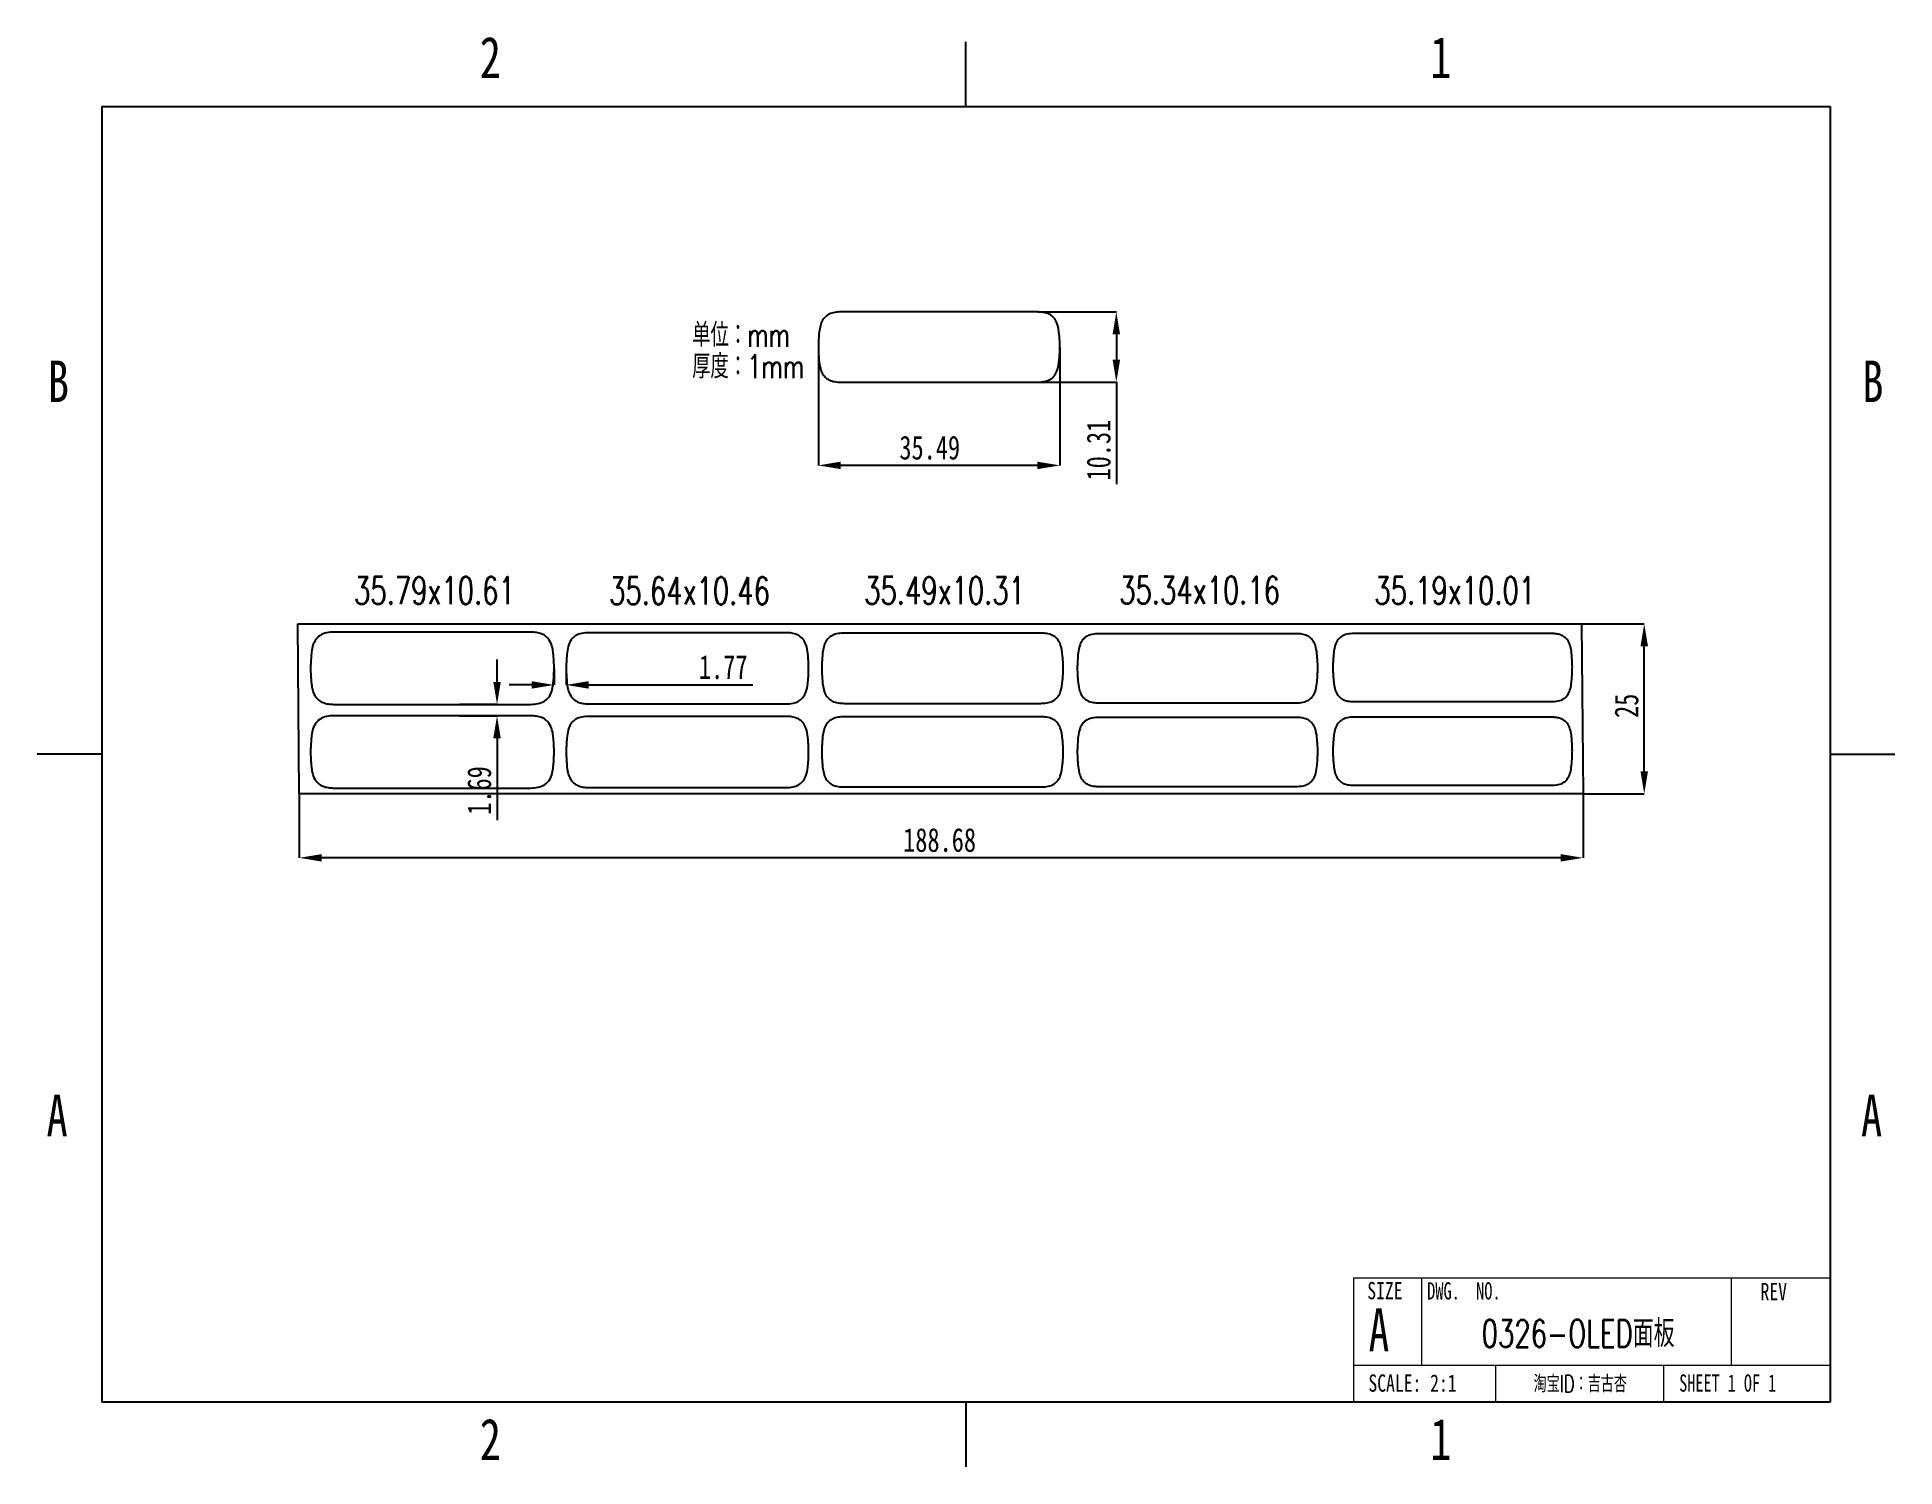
# Model space of a CAD drawing. Header units: millimetres. Extents: x 3 to 276, y 3 to 213.
import ezdxf

# ---------------------------------------------------------------- set-up
doc = ezdxf.new("R2010")
doc.units = ezdxf.units.MM
doc.header["$PDSIZE"] = -1
doc.layers.add('外形', color=130, linetype='Continuous')
doc.layers.add('注释', color=50, linetype='Continuous')
doc.styles.add('SLDTEXTSTYLE0', font='TXT', dxfattribs={"width": 0.7, "bigfont": 'bigfont'})
doc.styles.add('SLDTEXTSTYLE1', font='TXT', dxfattribs={"width": 0.75})
doc.styles.add('SLDTEXTSTYLE2', font='TXT', dxfattribs={"width": 0.694444})
doc.styles.add('SLDTEXTSTYLE3', font='TXT', dxfattribs={"width": 0.7})
doc.styles.add('SLDTEXTSTYLE4', font='TXT', dxfattribs={"width": 0.6875})
doc.dimstyles.new('SLDDIMSTYLE0', dxfattribs={"dimtxt": 3.5, "dimasz": 3.302, "dimexe": 0, "dimexo": 0.0625, "dimgap": 0.875, "dimtad": 1, "dimrnd": 1e-09, "dimzin": 12, "dimdsep": 46, "dimtxsty": 'SLDTEXTSTYLE1', "dimsah": 1, "dimcen": 0.09, "dimadec": 0, "dimazin": 3, "dimtfac": 1, "dimtofl": 0, "dimtmove": 0, "dimatfit": 3, "dimfxl": 0, "dimfrac": 2, "dimtolj": 1, "dimtzin": 12, "dimarcsym": 0})

# ---------------------------------------------------------------- blocks, each defined once
blk = doc.blocks.new('SW_NOTE_0')
at = {"color": 0, "linetype": 'Continuous', "lineweight": 0, "char_height": 3.5, "attachment_point": 1, "style": 'SLDTEXTSTYLE0'}
for s, insert in [('单\\M+188CA\\M+18146mm', (0, 4.51)), ('\\M+18CFA\\M+19378\\M+181461mm', (0, -0.12))]:
    blk.add_mtext(s, dxfattribs=dict(at, insert=insert))
blk = doc.blocks.new('_D')
at = {"layer": 'Defpoints', "color": 0, "linetype": 'Continuous', "transparency": 16777216}
for p in [(150.2, 172.99), (161.8, 172.99), (150.2, 162.68)]:
    blk.add_point(p, dxfattribs=at)
at = {"layer": '注释', "color": 0, "linetype": 'Continuous', "lineweight": -2, "transparency": 16777216}
for p, q in [((150.26, 172.99), (161.8, 172.99)), ((161.8, 169.69), (161.8, 165.98)), ((150.26, 162.68), (161.8, 162.68)), ((161.8, 162.68), (161.8, 147.65))]:
    blk.add_line(p, q, dxfattribs=at)
at = {"layer": '注释', "color": 0, "linetype": 'Continuous', "transparency": 16777216}
for points in [[(161.25, 169.69), (162.35, 169.69), (161.8, 172.99)], [(161.25, 165.98), (162.35, 165.98), (161.8, 162.68)]]:
    blk.add_solid(points, dxfattribs=at)
at = {"layer": '注释', "color": 0, "linetype": 'Continuous', "lineweight": 18, "transparency": 16777216, "insert": (157.43, 152.68), "char_height": 3.5, "attachment_point": 2, "rotation": 90, "style": 'SLDTEXTSTYLE1'}
blk.add_mtext('\\A1;10.31', dxfattribs=at)
blk = doc.blocks.new('_D_1')
at = {"layer": 'Defpoints', "color": 0, "linetype": 'Continuous', "transparency": 16777216}
for p in [(118, 167.84), (153.49, 167.84), (118, 150.43)]:
    blk.add_point(p, dxfattribs=at)
at = {"layer": '注释', "color": 0, "linetype": 'Continuous', "lineweight": -2, "transparency": 16777216}
for p, q in [((118, 167.77), (118, 150.43)), ((153.49, 167.77), (153.49, 150.43)), ((150.19, 150.43), (121.3, 150.43))]:
    blk.add_line(p, q, dxfattribs=at)
at = {"layer": '注释', "color": 0, "linetype": 'Continuous', "transparency": 16777216}
for points in [[(121.3, 150.98), (121.3, 149.88), (118, 150.43)], [(150.19, 150.98), (150.19, 149.88), (153.49, 150.43)]]:
    blk.add_solid(points, dxfattribs=at)
at = {"layer": '注释', "color": 0, "linetype": 'Continuous', "lineweight": 18, "transparency": 16777216, "insert": (134.37, 154.8), "char_height": 3.5, "attachment_point": 2, "style": 'SLDTEXTSTYLE1'}
blk.add_mtext('\\A1;35.49', dxfattribs=at)
blk = doc.blocks.new('*U16')
at = {"layer": '外形', "linetype": 'Continuous', "lineweight": 25}
for p, q in [((-60.38, 5.31), (-89.28, 5.31)), ((-22.89, 5.23), (-51.79, 5.23)), ((14.6, 5.16), (-14.3, 5.16)), ((52.09, 5.08), (23.19, 5.08)), ((89.58, 5.11), (60.68, 5.11)), ((-89.28, -5.31), (-60.38, -5.31)), ((-51.79, -5.23), (-22.89, -5.23)), ((-14.3, -5.16), (14.6, -5.16)), ((23.19, -5.08), (52.09, -5.08)), ((60.68, -4.91), (89.58, -4.91))]:
    blk.add_line(p, q, dxfattribs=at)
at = {"layer": '外形', "linetype": 'Continuous'}
for points, knots in [([(-89.28, 5.31), (-89.64, 5.31), (-90.01, 5.28), (-90.71, 5.13), (-91.05, 5.01), (-91.62, 4.63), (-91.86, 4.38), (-92.23, 3.79), (-92.36, 3.47), (-92.53, 2.81), (-92.58, 2.47), (-92.64, 1.83), (-92.66, 1.53), (-92.69, 1.04), (-92.7, 0.84), (-92.72, 0.44), (-92.73, 0.22), (-92.73, 0)], [0, 0, 0, 0, 0.14985, 0.14985, 0.28902, 0.28902, 0.428191, 0.428191, 0.567362, 0.567362, 0.706532, 0.706532, 0.830328, 0.830328, 0.914619, 0.914619, 1.000001, 1.000001, 1.000001, 1.000001]), ([(-56.93, 0), (-56.93, 0.18), (-56.94, 0.36), (-56.95, 0.77), (-56.96, 1.01), (-57, 1.5), (-57.01, 1.74), (-57.06, 2.24), (-57.09, 2.49), (-57.19, 3.09), (-57.28, 3.43), (-57.58, 4.07), (-57.79, 4.37), (-58.24, 4.79), (-58.47, 4.93), (-58.97, 5.14), (-59.24, 5.2), (-59.76, 5.29), (-60.02, 5.3), (-60.32, 5.31), (-60.35, 5.31), (-60.38, 5.31)], [-0.000001, -0.000001, -0.000001, -0.000001, 0.069348, 0.069348, 0.172022, 0.172022, 0.274697, 0.274697, 0.377372, 0.377372, 0.520303, 0.520303, 0.663235, 0.663235, 0.771064, 0.771064, 0.878894, 0.878894, 0.986724, 0.986724, 1, 1, 1, 1]), ([(-51.79, 5.23), (-52.16, 5.23), (-52.52, 5.21), (-53.15, 5.07), (-53.41, 4.98), (-53.88, 4.73), (-54.09, 4.56), (-54.48, 4.11), (-54.64, 3.82), (-54.9, 3.13), (-54.98, 2.71), (-55.07, 1.93), (-55.09, 1.57), (-55.13, 1), (-55.14, 0.8), (-55.16, 0.4), (-55.16, 0.2), (-55.16, 0)], [0, 0, 0, 0, 0.153, 0.153, 0.263904, 0.263904, 0.374807, 0.374807, 0.510157, 0.510157, 0.681662, 0.681662, 0.833638, 0.833638, 0.921471, 0.921471, 1.000001, 1.000001, 1.000001, 1.000001]), ([(-19.52, 0), (-19.52, 0.17), (-19.52, 0.35), (-19.54, 0.74), (-19.55, 0.95), (-19.57, 1.39), (-19.59, 1.61), (-19.65, 2.27), (-19.69, 2.72), (-19.89, 3.47), (-20.02, 3.77), (-20.36, 4.32), (-20.59, 4.56), (-21.07, 4.89), (-21.32, 5), (-21.85, 5.15), (-22.12, 5.19), (-22.55, 5.23), (-22.72, 5.23), (-22.89, 5.23)], [-0.000001, -0.000001, -0.000001, -0.000001, 0.069158, 0.069158, 0.161317, 0.161317, 0.253476, 0.253476, 0.437795, 0.437795, 0.572255, 0.572255, 0.706716, 0.706716, 0.818042, 0.818042, 0.929367, 0.929367, 1, 1, 1, 1]), ([(23.19, 5.08), (22.83, 5.08), (22.46, 5.06), (21.86, 4.92), (21.61, 4.84), (21.18, 4.6), (20.99, 4.44), (20.63, 4.03), (20.48, 3.76), (20.22, 3.09), (20.14, 2.66), (20.06, 1.87), (20.03, 1.51), (20, 0.96), (19.99, 0.77), (19.97, 0.39), (19.97, 0.19), (19.97, 0)], [0, 0, 0, 0, 0.155429, 0.155429, 0.265133, 0.265133, 0.374838, 0.374838, 0.507433, 0.507433, 0.689418, 0.689418, 0.839525, 0.839525, 0.923092, 0.923092, 1.000001, 1.000001, 1.000001, 1.000001]), ([(55.31, 0), (55.31, 0.17), (55.31, 0.34), (55.3, 0.73), (55.28, 0.94), (55.26, 1.37), (55.24, 1.59), (55.19, 2.24), (55.14, 2.68), (54.96, 3.36), (54.87, 3.61), (54.6, 4.08), (54.44, 4.29), (54.05, 4.64), (53.82, 4.77), (53.32, 4.96), (53.04, 5.01), (52.55, 5.07), (52.32, 5.08), (52.09, 5.08)], [-0.000001, -0.000001, -0.000001, -0.000001, 0.068144, 0.068144, 0.159859, 0.159859, 0.251574, 0.251574, 0.435004, 0.435004, 0.551902, 0.551902, 0.6688, 0.6688, 0.785698, 0.785698, 0.902595, 0.902595, 1, 1, 1, 1]), ([(60.68, 5.11), (60.32, 5.11), (59.96, 5.08), (59.31, 4.94), (59.02, 4.83), (58.54, 4.5), (58.33, 4.29), (58.01, 3.78), (57.9, 3.49), (57.73, 2.89), (57.69, 2.57), (57.63, 1.99), (57.61, 1.72), (57.57, 1.23), (57.56, 1), (57.54, 0.61), (57.54, 0.44), (57.53, 0.21), (57.53, 0.15), (57.53, 0.1)], [0, 0, 0, 0, 0.155353, 0.155353, 0.291283, 0.291283, 0.427214, 0.427214, 0.563144, 0.563144, 0.699075, 0.699075, 0.810373, 0.810373, 0.907678, 0.907678, 0.978045, 0.978045, 1.000001, 1.000001, 1.000001, 1.000001]), ([(92.73, 0.1), (92.73, 0.27), (92.72, 0.44), (92.71, 0.82), (92.7, 1.03), (92.67, 1.56), (92.64, 1.89), (92.58, 2.55), (92.53, 2.87), (92.37, 3.48), (92.25, 3.77), (91.94, 4.28), (91.73, 4.49), (91.3, 4.78), (91.09, 4.88), (90.63, 5.02), (90.39, 5.06), (89.96, 5.1), (89.77, 5.11), (89.58, 5.11)], [-0.000001, -0.000001, -0.000001, -0.000001, 0.067672, 0.067672, 0.158669, 0.158669, 0.296679, 0.296679, 0.43469, 0.43469, 0.570758, 0.570758, 0.706825, 0.706825, 0.812032, 0.812032, 0.917239, 0.917239, 1, 1, 1, 1]), ([(-92.73, 0), (-92.73, -0.18), (-92.72, -0.36), (-92.71, -0.77), (-92.7, -1.01), (-92.66, -1.5), (-92.65, -1.74), (-92.6, -2.24), (-92.57, -2.49), (-92.47, -3.09), (-92.38, -3.43), (-92.08, -4.07), (-91.87, -4.37), (-91.42, -4.79), (-91.19, -4.93), (-90.69, -5.14), (-90.42, -5.2), (-89.9, -5.29), (-89.64, -5.3), (-89.34, -5.31), (-89.31, -5.31), (-89.28, -5.31)], [-0.000001, -0.000001, -0.000001, -0.000001, 0.069348, 0.069348, 0.172022, 0.172022, 0.274697, 0.274697, 0.377372, 0.377372, 0.520303, 0.520303, 0.663235, 0.663235, 0.771064, 0.771064, 0.878894, 0.878894, 0.986724, 0.986724, 1, 1, 1, 1]), ([(-60.38, -5.31), (-60.02, -5.31), (-59.65, -5.28), (-58.95, -5.13), (-58.61, -5.01), (-58.04, -4.63), (-57.8, -4.38), (-57.43, -3.79), (-57.3, -3.47), (-57.13, -2.81), (-57.08, -2.47), (-57.02, -1.83), (-57, -1.53), (-56.97, -1.04), (-56.96, -0.84), (-56.94, -0.44), (-56.93, -0.22), (-56.93, 0)], [0, 0, 0, 0, 0.14985, 0.14985, 0.28902, 0.28902, 0.428191, 0.428191, 0.567362, 0.567362, 0.706532, 0.706532, 0.830328, 0.830328, 0.914619, 0.914619, 1.000001, 1.000001, 1.000001, 1.000001]), ([(-55.16, 0), (-55.16, -0.17), (-55.16, -0.35), (-55.14, -0.74), (-55.13, -0.95), (-55.11, -1.39), (-55.09, -1.61), (-55.03, -2.27), (-54.99, -2.72), (-54.79, -3.47), (-54.66, -3.77), (-54.32, -4.32), (-54.09, -4.56), (-53.61, -4.89), (-53.36, -5), (-52.83, -5.15), (-52.56, -5.19), (-52.13, -5.23), (-51.96, -5.23), (-51.79, -5.23)], [-0.000001, -0.000001, -0.000001, -0.000001, 0.069158, 0.069158, 0.161317, 0.161317, 0.253476, 0.253476, 0.437795, 0.437795, 0.572255, 0.572255, 0.706716, 0.706716, 0.818042, 0.818042, 0.929367, 0.929367, 1, 1, 1, 1]), ([(-22.89, -5.23), (-22.52, -5.23), (-22.16, -5.21), (-21.53, -5.07), (-21.27, -4.98), (-20.8, -4.73), (-20.59, -4.56), (-20.2, -4.11), (-20.04, -3.82), (-19.78, -3.13), (-19.7, -2.71), (-19.61, -1.93), (-19.59, -1.57), (-19.55, -1), (-19.54, -0.8), (-19.52, -0.4), (-19.52, -0.2), (-19.52, 0)], [0, 0, 0, 0, 0.153, 0.153, 0.263904, 0.263904, 0.374807, 0.374807, 0.510157, 0.510157, 0.681662, 0.681662, 0.833638, 0.833638, 0.921471, 0.921471, 1.000001, 1.000001, 1.000001, 1.000001]), ([(57.53, 0.1), (57.53, -0.07), (57.54, -0.24), (57.55, -0.62), (57.56, -0.83), (57.59, -1.36), (57.62, -1.69), (57.68, -2.35), (57.73, -2.67), (57.89, -3.28), (58.01, -3.57), (58.32, -4.08), (58.53, -4.29), (58.96, -4.58), (59.17, -4.68), (59.63, -4.82), (59.87, -4.86), (60.3, -4.9), (60.49, -4.91), (60.68, -4.91)], [-0.000001, -0.000001, -0.000001, -0.000001, 0.067672, 0.067672, 0.158669, 0.158669, 0.296679, 0.296679, 0.43469, 0.43469, 0.570758, 0.570758, 0.706825, 0.706825, 0.812032, 0.812032, 0.917239, 0.917239, 1, 1, 1, 1]), ([(89.58, -4.91), (89.94, -4.91), (90.3, -4.88), (90.95, -4.74), (91.24, -4.63), (91.72, -4.3), (91.93, -4.09), (92.25, -3.58), (92.36, -3.29), (92.53, -2.69), (92.57, -2.37), (92.63, -1.79), (92.65, -1.52), (92.69, -1.03), (92.7, -0.8), (92.72, -0.41), (92.72, -0.24), (92.73, -0.01), (92.73, 0.05), (92.73, 0.1)], [0, 0, 0, 0, 0.155353, 0.155353, 0.291283, 0.291283, 0.427214, 0.427214, 0.563144, 0.563144, 0.699075, 0.699075, 0.810373, 0.810373, 0.907678, 0.907678, 0.978045, 0.978045, 1.000001, 1.000001, 1.000001, 1.000001]), ([(19.97, 0), (19.97, -0.17), (19.97, -0.34), (19.98, -0.73), (20, -0.94), (20.02, -1.37), (20.04, -1.59), (20.09, -2.24), (20.14, -2.68), (20.32, -3.36), (20.41, -3.61), (20.68, -4.08), (20.84, -4.29), (21.23, -4.64), (21.46, -4.77), (21.96, -4.96), (22.24, -5.01), (22.73, -5.07), (22.96, -5.08), (23.19, -5.08)], [-0.000001, -0.000001, -0.000001, -0.000001, 0.068144, 0.068144, 0.159859, 0.159859, 0.251574, 0.251574, 0.435004, 0.435004, 0.551902, 0.551902, 0.6688, 0.6688, 0.785698, 0.785698, 0.902595, 0.902595, 1, 1, 1, 1]), ([(52.09, -5.08), (52.45, -5.08), (52.82, -5.06), (53.42, -4.92), (53.67, -4.84), (54.1, -4.6), (54.29, -4.44), (54.65, -4.03), (54.8, -3.76), (55.06, -3.09), (55.14, -2.66), (55.22, -1.87), (55.25, -1.51), (55.28, -0.96), (55.29, -0.77), (55.31, -0.39), (55.31, -0.19), (55.31, 0)], [0, 0, 0, 0, 0.155429, 0.155429, 0.265133, 0.265133, 0.374838, 0.374838, 0.507433, 0.507433, 0.689418, 0.689418, 0.839525, 0.839525, 0.923092, 0.923092, 1.000001, 1.000001, 1.000001, 1.000001])]:
    blk.add_open_spline(points, degree=3, knots=knots, dxfattribs=at)
at = {"layer": '外形', "linetype": 'Continuous', "lineweight": 25}
for points, knots in [([(-14.3, 5.16), (-14.6, 5.16), (-15.19, 5.12), (-16.07, 4.88), (-16.76, 4.35), (-17.36, 3.31), (-17.49, 2.1), (-17.56, 1.05), (-17.59, 0.48), (-17.6, 0.16), (-17.6, 0)], [0, 0, 0, 0, 0.125, 0.25, 0.375001, 0.500001, 0.750001, 0.875001, 0.937501, 1.000001, 1.000001, 1.000001, 1.000001]), ([(17.9, 0), (17.9, 0.16), (17.89, 0.48), (17.86, 1.05), (17.79, 2.1), (17.66, 3.31), (17.06, 4.35), (16.37, 4.88), (15.49, 5.12), (14.9, 5.16), (14.6, 5.16)], [-0.000001, -0.000001, -0.000001, -0.000001, 0.062499, 0.124999, 0.249999, 0.499999, 0.624999, 0.75, 0.875, 1, 1, 1, 1]), ([(-17.6, 0), (-17.6, -0.16), (-17.59, -0.48), (-17.56, -1.05), (-17.49, -2.1), (-17.36, -3.31), (-16.76, -4.35), (-16.07, -4.88), (-15.19, -5.12), (-14.6, -5.16), (-14.3, -5.16)], [-0.000001, -0.000001, -0.000001, -0.000001, 0.062499, 0.124999, 0.249999, 0.499999, 0.624999, 0.75, 0.875, 1, 1, 1, 1]), ([(14.6, -5.16), (14.9, -5.16), (15.49, -5.12), (16.37, -4.88), (17.06, -4.35), (17.66, -3.31), (17.79, -2.1), (17.86, -1.05), (17.89, -0.48), (17.9, -0.16), (17.9, 0)], [0, 0, 0, 0, 0.125, 0.25, 0.375001, 0.500001, 0.750001, 0.875001, 0.937501, 1.000001, 1.000001, 1.000001, 1.000001])]:
    blk.add_open_spline(points, degree=3, knots=knots, dxfattribs=at)
blk = doc.blocks.new('*U17')
at = {"layer": '注释', "color": 0, "linetype": 'ByBlock', "lineweight": -2, "transparency": 16777216}
for p in [(0, 0), (0, -12.3)]:
    blk.add_blockref('*U16', p, dxfattribs=at)
blk = doc.blocks.new('*D19')
at = {"layer": 'Defpoints', "color": 0, "linetype": 'Continuous', "transparency": 16777216}
for p in [(41.71, 102.14), (230.39, 102.14), (41.71, 92.73)]:
    blk.add_point(p, dxfattribs=at)
at = {"layer": '注释', "color": 0, "linetype": 'Continuous', "lineweight": -2, "transparency": 16777216}
for p, q in [((41.71, 102.08), (41.71, 92.73)), ((230.39, 102.08), (230.39, 92.73)), ((227.09, 92.73), (45.01, 92.73))]:
    blk.add_line(p, q, dxfattribs=at)
at = {"layer": '注释', "color": 0, "linetype": 'Continuous', "transparency": 16777216}
for points in [[(45.01, 93.28), (45.01, 92.18), (41.71, 92.73)], [(227.09, 93.28), (227.09, 92.18), (230.39, 92.73)]]:
    blk.add_solid(points, dxfattribs=at)
at = {"layer": '注释', "color": 0, "linetype": 'Continuous', "lineweight": 18, "transparency": 16777216, "insert": (135.82, 97.11), "char_height": 3.5, "attachment_point": 2, "style": 'SLDTEXTSTYLE1'}
blk.add_mtext('\\A1;188.68', dxfattribs=at)
blk = doc.blocks.new('*D21')
at = {"layer": 'Defpoints', "color": 0, "linetype": 'Continuous', "transparency": 16777216}
for p in [(230.16, 127.14), (239.39, 127.14), (230.39, 102.14)]:
    blk.add_point(p, dxfattribs=at)
at = {"layer": '注释', "color": 0, "linetype": 'Continuous', "lineweight": -2, "transparency": 16777216}
for p, q in [((230.22, 127.14), (239.39, 127.14)), ((239.39, 105.44), (239.39, 123.84)), ((230.45, 102.14), (239.39, 102.14))]:
    blk.add_line(p, q, dxfattribs=at)
at = {"layer": '注释', "color": 0, "linetype": 'Continuous', "transparency": 16777216}
for points in [[(238.84, 123.84), (239.94, 123.84), (239.39, 127.14)], [(238.84, 105.44), (239.94, 105.44), (239.39, 102.14)]]:
    blk.add_solid(points, dxfattribs=at)
at = {"layer": '注释', "color": 0, "linetype": 'Continuous', "lineweight": 18, "transparency": 16777216, "insert": (235.02, 115.08), "char_height": 3.5, "attachment_point": 2, "rotation": 90, "style": 'SLDTEXTSTYLE1'}
blk.add_mtext('\\A1;25', dxfattribs=at)
blk = doc.blocks.new('*D23')
at = {"layer": 'Defpoints', "color": 0, "linetype": 'Continuous', "transparency": 16777216}
for p in [(65.16, 115.3), (70.77, 115.3), (65.16, 113.61)]:
    blk.add_point(p, dxfattribs=at)
at = {"layer": '注释', "color": 0, "linetype": 'Continuous', "lineweight": -2, "transparency": 16777216}
for p, q in [((70.77, 118.6), (70.77, 121.9)), ((65.23, 115.3), (70.77, 115.3)), ((65.23, 113.61), (70.77, 113.61)), ((70.77, 110.31), (70.77, 98.26))]:
    blk.add_line(p, q, dxfattribs=at)
at = {"layer": '注释', "color": 0, "linetype": 'Continuous', "transparency": 16777216}
for points in [[(70.22, 118.6), (71.32, 118.6), (70.77, 115.3)], [(70.22, 110.31), (71.32, 110.31), (70.77, 113.61)]]:
    blk.add_solid(points, dxfattribs=at)
at = {"layer": '注释', "color": 0, "linetype": 'Continuous', "lineweight": 18, "transparency": 16777216, "insert": (66.39, 102.63), "char_height": 3.5, "attachment_point": 2, "rotation": 90, "style": 'SLDTEXTSTYLE1'}
blk.add_mtext('\\A1;1.69', dxfattribs=at)
blk = doc.blocks.new('*D25')
at = {"layer": 'Defpoints', "color": 0, "linetype": 'Continuous', "transparency": 16777216}
for p in [(79.16, 120.6), (80.93, 120.6), (79.16, 118.15)]:
    blk.add_point(p, dxfattribs=at)
at = {"layer": '注释', "color": 0, "linetype": 'Continuous', "lineweight": -2, "transparency": 16777216}
for p, q in [((79.16, 120.54), (79.16, 118.15)), ((80.93, 120.54), (80.93, 118.15)), ((75.86, 118.15), (72.55, 118.15)), ((84.23, 118.15), (108.39, 118.15))]:
    blk.add_line(p, q, dxfattribs=at)
at = {"layer": '注释', "color": 0, "linetype": 'Continuous', "transparency": 16777216}
for points in [[(75.86, 118.7), (75.86, 117.6), (79.16, 118.15)], [(84.23, 118.7), (84.23, 117.6), (80.93, 118.15)]]:
    blk.add_solid(points, dxfattribs=at)
at = {"layer": '注释', "color": 0, "linetype": 'Continuous', "lineweight": 18, "transparency": 16777216, "insert": (104.01, 122.53), "char_height": 3.5, "attachment_point": 2, "style": 'SLDTEXTSTYLE1'}
blk.add_mtext('\\A1;1.77', dxfattribs=at)

msp = doc.modelspace()

# ---------------------------------------------------------------- linework, layer by layer
at = {"color": 7, "linetype": 'Continuous'}
for p, q in [((139.7, 203.2), (139.7, 212.725)), ((12.7, 203.2), (12.7, 12.7)), ((12.7, 203.2), (266.7, 203.2)), ((266.7, 203.2), (266.7, 12.7)), ((12.7, 107.95), (3.175, 107.95)), ((266.7, 107.95), (276.225, 107.95)), ((266.7, 12.7), (12.7, 12.7)), ((139.7, 12.7), (139.7, 3.175))]:
    msp.add_line(p, q, dxfattribs=at)
at = {"linetype": 'Continuous', "lineweight": 25}
for p, q in [((150.199, 172.993), (121.298, 172.993)), ((121.298, 162.68), (150.199, 162.68))]:
    msp.add_line(p, q, dxfattribs=at)
at = {"color": 7, "linetype": 'Continuous', "lineweight": 18}
for p, q in [((266.7, 62.594), (266.7, 12.7)), ((196.646, 30.985), (266.7, 30.985)), ((196.646, 30.985), (196.646, 12.7)), ((206.675, 30.985), (206.675, 18.107)), ((252.173, 30.985), (252.173, 18.107)), ((196.646, 18.107), (266.7, 18.107)), ((217.536, 18.107), (217.536, 12.7)), ((242.223, 18.107), (242.223, 12.7)), ((266.7, 12.7), (26.769, 12.7))]:
    msp.add_line(p, q, dxfattribs=at)
msp.add_lwpolyline([(41.478, 127.139), (230.161, 127.139), (230.389, 102.139), (41.706, 102.139)], close=True)
at = {"linetype": 'Continuous', "lineweight": 25}
for points, knots in [([(121.298, 172.993), (121.003, 172.993), (120.413, 172.958), (119.531, 172.72), (118.841, 172.182), (118.241, 171.146), (118.105, 169.933), (118.035, 168.891), (118.007, 168.314), (118.002, 167.993), (118.002, 167.836)], [0, 0, 0, 0, 0.1250002, 0.2500003, 0.3750005, 0.5000007, 0.750001, 0.8750012, 0.9375013, 1.0000014, 1.0000014, 1.0000014, 1.0000014]), ([(153.496, 167.836), (153.496, 167.993), (153.49, 168.314), (153.462, 168.891), (153.393, 169.933), (153.256, 171.146), (152.657, 172.182), (151.966, 172.72), (151.084, 172.958), (150.495, 172.993), (150.199, 172.993)], [-0.0000014, -0.0000014, -0.0000014, -0.0000014, 0.0624987, 0.1249988, 0.249999, 0.4999993, 0.6249995, 0.7499997, 0.8749998, 1, 1, 1, 1]), ([(118.002, 167.836), (118.002, 167.68), (118.007, 167.359), (118.035, 166.782), (118.105, 165.74), (118.241, 164.526), (118.841, 163.491), (119.531, 162.953), (120.413, 162.714), (121.003, 162.68), (121.298, 162.68)], [-0.0000014, -0.0000014, -0.0000014, -0.0000014, 0.0624987, 0.1249988, 0.249999, 0.4999993, 0.6249995, 0.7499997, 0.8749998, 1, 1, 1, 1]), ([(150.199, 162.68), (150.495, 162.68), (151.084, 162.714), (151.966, 162.953), (152.657, 163.491), (153.256, 164.526), (153.393, 165.74), (153.462, 166.782), (153.49, 167.359), (153.496, 167.68), (153.496, 167.836)], [0, 0, 0, 0, 0.1250002, 0.2500003, 0.3750005, 0.5000007, 0.750001, 0.8750012, 0.9375013, 1.0000014, 1.0000014, 1.0000014, 1.0000014])]:
    msp.add_open_spline(points, degree=3, knots=knots, dxfattribs=at)

# ---------------------------------------------------------------- block references
at = {"layer": '注释', "linetype": 'Continuous', "lineweight": 0}
msp.add_blockref('SW_NOTE_0', (99.448, 166.854), dxfattribs=at)
at = {"layer": '注释'}
msp.add_blockref('*U17', (136.091, 120.603), dxfattribs=at)

# ---------------------------------------------------------------- texts
at = {"color": 7, "linetype": 'Continuous', "lineweight": 0}
for s, insert, char_height, attachment_point, style in [('2', (69.789, 213.47), 6.096, 2, 'SLDTEXTSTYLE1'), ('1', (209.489, 213.47), 6.096, 2, 'SLDTEXTSTYLE1'), ('B', (6.303, 165.845), 6.096, 2, 'SLDTEXTSTYLE1'), ('B', (273.003, 165.845), 6.096, 2, 'SLDTEXTSTYLE1'), ('A', (6.107, 57.895), 6.096, 2, 'SLDTEXTSTYLE1'), ('A', (272.807, 57.895), 6.096, 2, 'SLDTEXTSTYLE1'), ('SIZE', (198.68, 30.358), 2.54, 1, 'SLDTEXTSTYLE1'), ('DWG.  NO.', (207.481, 30.323), 2.54, 1, 'SLDTEXTSTYLE2'), ('REV', (256.485, 30.223), 2.54, 1, 'SLDTEXTSTYLE1'), ('A', (198.88, 26.504), 6.35, 1, 'SLDTEXTSTYLE3'), ('0326-OLED\\M+196CA\\M+194C2', (229.677, 24.774), 4, 2, 'SLDTEXTSTYLE0'), ('SCALE: 2:1', (198.849, 16.765), 2.54, 1, 'SLDTEXTSTYLE1'), ('\\M+19391\\M+195F3ID\\M+18146\\M+18B67\\M+18CC3\\M+188C7', (229.989, 16.637), 2.5, 2, 'SLDTEXTSTYLE0'), ('SHEET 1 OF 1', (244.531, 16.773), 2.54, 1, 'SLDTEXTSTYLE4'), ('2', (69.789, 10.27), 6.096, 2, 'SLDTEXTSTYLE1'), ('1', (209.489, 10.27), 6.096, 2, 'SLDTEXTSTYLE1')]:
    msp.add_mtext(s, dxfattribs=dict(at, insert=insert, char_height=char_height, attachment_point=attachment_point, style=style))
at = {"layer": '注释', "linetype": 'Continuous', "lineweight": 0, "char_height": 4, "attachment_point": 2, "style": 'SLDTEXTSTYLE0'}
for s, insert in [('{\\Ftxt,bigfont|c134;35.79x10.61}', (61.572, 134.031)), ('{\\Ftxt,bigfont|c134;35.64x10.46}', (99.062, 133.981)), ('{\\Ftxt,bigfont|c134;35.49x10.31}', (136.552, 134.031)), ('{\\Ftxt,bigfont|c134;35.34x10.16}', (174.042, 134.081)), ('{\\Ftxt,bigfont|c134;35.19x10.01}', (211.532, 134.031))]:
    msp.add_mtext(s, dxfattribs=dict(at, insert=insert))

# ---------------------------------------------------------------- dimensions: what is measured, and where the dimension line sits
at = {"layer": '注释', "linetype": 'Continuous', "lineweight": 18}
for base, p1, p2, angle, picture, middle in [((161.803, 172.993), (150.198, 162.68), (150.198, 172.993), 270, '_D', (161.803, 152.68)), ((118.001, 150.428), (153.495, 167.836), (118.001, 167.836), 360, '_D_1', (134.374, 150.428)), ((239.394, 127.139), (230.389, 102.139), (230.161, 127.139), 270, '*D21', (239.394, 115.082)), ((70.768, 115.297), (65.163, 113.61), (65.163, 115.297), 270, '*D23', (70.768, 102.631)), ((79.158, 118.152), (80.93, 120.603), (79.158, 120.603), 360, '*D25', (104.01, 118.152)), ((41.706, 92.733), (230.389, 102.139), (41.706, 102.139), 360, '*D19', (135.819, 92.733))]:
    dim = msp.add_linear_dim(base=base, p1=p1, p2=p2, angle=angle, dimstyle='SLDDIMSTYLE0', dxfattribs=at)
    dim.commit()
    dim.dimension.update_dxf_attribs({"geometry": picture, "text_midpoint": middle, "dimtype": 160})

doc.saveas('drawing.dxf')
